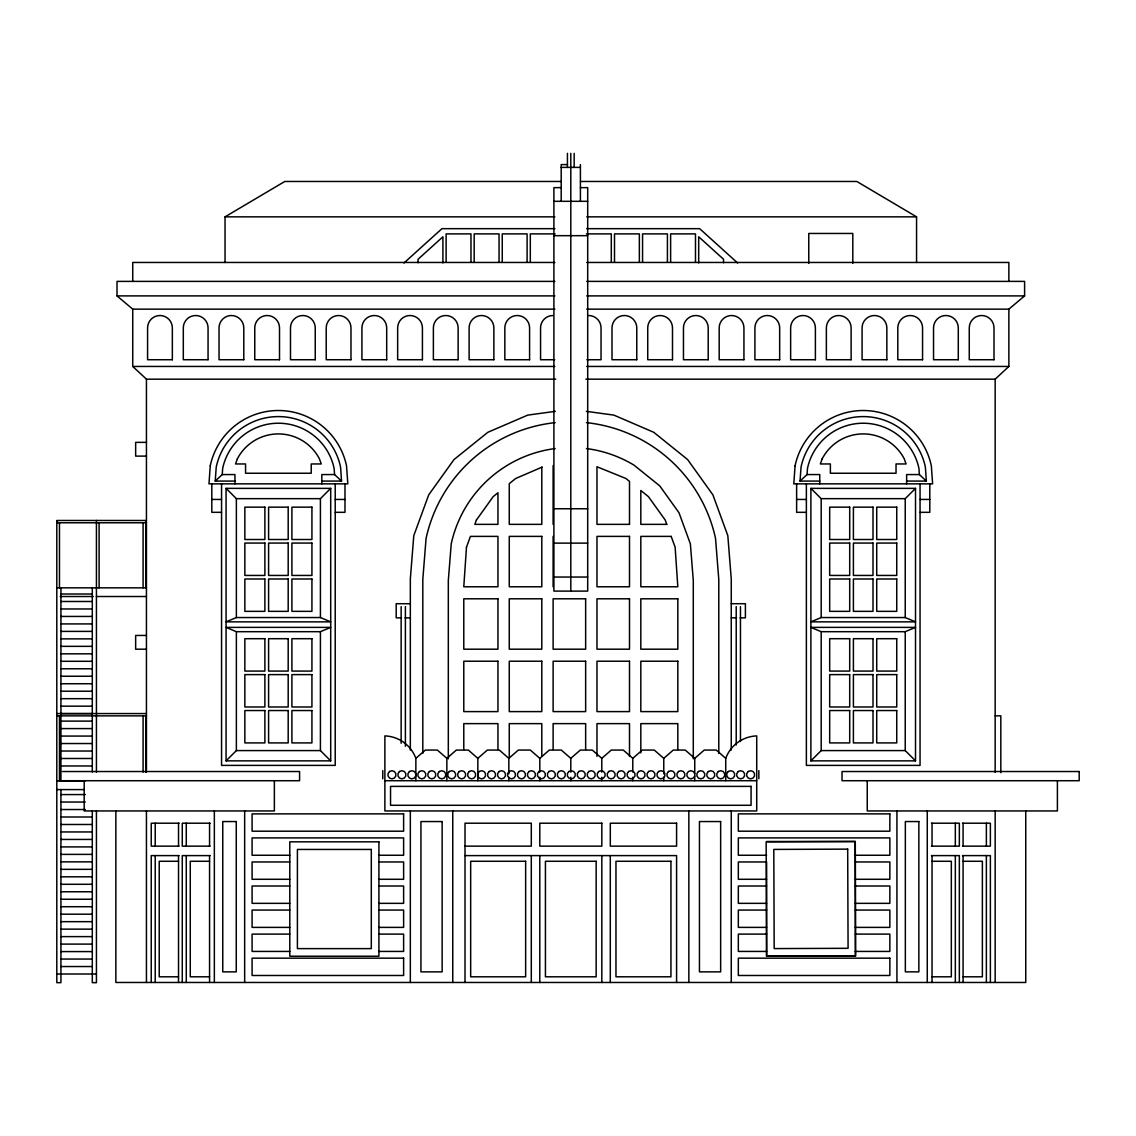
<?xml version="1.0" encoding="UTF-8"?>
<svg xmlns="http://www.w3.org/2000/svg" width="1136" height="1136" viewBox="0 0 1136 1136"><rect width="100%" height="100%" fill="white"/><g stroke="black" fill="none" stroke-linecap="round" stroke-linejoin="round"><path stroke-width="1.5" d="M234.953 481.082L215.229 481.082L216.238 467.052A63.517 63.517 0 0 1 340.559 467.052L341.553 481.082L321.829 481.082M215.229 481.082L222.23 474.564L222.67 468.415A56.956 56.956 0 0 1 334.126 468.415L334.566 474.564L341.553 481.082M819.766 481.082L800.042 481.082L801.05 467.052A63.517 63.517 0 0 1 925.371 467.052L926.365 481.082L906.642 481.082M800.042 481.082L807.043 474.564L807.483 468.415A56.956 56.956 0 0 1 918.939 468.415L919.379 474.564L926.365 481.082M694.707 776.03L693.23 778.075L690.844 778.842L688.444 778.075L686.968 776.03L686.968 773.517L688.444 771.486L690.844 770.719L693.23 771.486L694.707 773.517M320.423 617.544L236.373 617.544L226.078 621.861L330.704 621.861L320.423 617.544L320.423 498.661L330.704 488.366L226.078 488.366L226.078 760.864L330.704 760.864L330.704 488.366M226.078 760.864L236.373 750.584L236.373 631.687L226.078 627.384L330.704 627.384L320.423 631.687L236.373 631.687M905.236 617.544L821.186 617.544L810.891 621.861L915.517 621.861L905.236 617.544L905.236 498.661L915.517 488.366L810.891 488.366L810.891 760.864L915.517 760.864L915.517 488.366M810.891 760.864L821.186 750.584L821.186 631.687L810.891 627.384L915.517 627.384L905.236 631.687L821.186 631.687M585.864 379.168L995.164 379.168L1008.867 366.445L1008.867 309.148L1024.601 295.9L1024.601 281.387L586.758 281.387M403.947 263.012L441.947 228.663L554.908 228.663M415.861 780.716L415.861 758.351L425.361 750.072L437.36 750.072L446.86 758.351L446.86 780.716M446.86 758.351L456.345 750.072L468.344 750.072L477.844 758.351L477.844 780.716M477.844 758.351L487.33 750.072L499.329 750.072L508.829 758.351L508.829 773.843M508.829 758.351L518.328 750.072L530.327 750.072L539.813 758.351L539.813 772.125M539.813 758.351L549.313 750.072L561.312 750.072L570.797 758.351L570.797 772.125M570.797 758.351L580.297 750.072L592.296 750.072L601.782 758.351L601.782 772.125M601.782 758.351L611.282 750.072L623.281 750.072L632.78 758.351L632.78 772.125M632.78 758.351L642.266 750.072L654.265 750.072L663.765 758.351L663.765 773.843M663.765 758.351L673.25 750.072L685.249 750.072L694.749 758.351L694.749 780.716M694.749 758.351L704.249 750.072L716.248 750.072L725.734 758.351L725.734 780.716M225.042 262.501L225.042 216.848L284.781 181.476L561.07 181.476M542.199 467.066L515.687 478.497L509.269 483.666L509.269 524.363L541.801 524.363L541.801 467.237M555.305 411.346L527.757 415.109L487.855 432.291L454.017 459.54L428.712 494.856L413.788 535.667L410.337 578.977L410.337 750.072M567.432 164.592L561.198 164.592L561.198 201.313M561.198 167.39L580.411 167.39M580.539 181.476L856.828 181.476L916.567 216.848L916.567 262.501M561.198 187.639L553.899 187.639L553.899 591.103L587.695 591.103L587.695 187.639L580.411 187.639M553.899 201.313L587.695 201.313M225.042 216.848L554.837 216.848M586.758 216.848L916.567 216.848M586.687 228.663L699.662 228.663L737.647 263.012M555.163 233.888L530.313 233.888L530.313 262.175M586.432 233.888L611.296 233.888L611.296 262.175M553.899 235.677L587.695 235.677M554.851 262.459L132.742 262.459L132.742 281.387M586.758 262.459L1008.867 262.459L1008.867 281.387M554.851 281.387L117.008 281.387L117.008 295.9L132.742 309.148L554.837 309.148M117.008 295.9L554.851 295.9M586.758 295.9L1024.601 295.9M586.758 309.148L1008.867 309.148M554.709 359.729L540.566 359.729L540.566 327.892A12.382 12.382 0 0 1 552.934 315.524M586.9 359.729L601.043 359.729L601.043 327.892A12.382 12.382 0 0 0 588.661 315.524M132.742 309.148L132.742 366.445L554.837 366.445M586.758 366.445L1008.867 366.445M132.742 366.445L146.445 379.168L555.745 379.168M146.445 442.358L135.653 442.358L135.653 456.118L146.445 456.118M222.23 474.564L234.953 474.564L234.953 483.851M334.566 474.564L321.829 474.564L321.829 483.851M807.043 474.564L819.766 474.564L819.766 483.851M919.379 474.564L906.642 474.564L906.642 483.851M226.078 488.366L236.373 498.661L320.423 498.661M810.891 488.366L821.186 498.661L905.236 498.661M211.807 499.442L221.563 499.442M335.219 499.442L344.989 499.442M796.62 499.442L806.375 499.442M920.046 499.442L929.802 499.442M553.899 508.758L587.695 508.758M221.563 512.322L211.807 512.322L211.807 483.851M335.219 512.322L344.989 512.322L344.989 483.851M806.375 512.322L796.62 512.322L796.62 483.851M920.046 512.322L929.802 512.322L929.802 483.851M56.8 522.773L145.763 522.773M553.899 543.122L587.695 543.122M553.899 577.045L587.695 577.045M56.8 587.837L146.445 587.837M60.932 594.014L92.3 594.014M60.251 596.514L93.251 596.514M96.432 596.514L146.445 596.514M60.932 601.484L92.3 601.484M410.337 603.713L396.194 603.713L396.194 617.856L401.505 617.856M731.257 603.713L745.401 603.713L745.401 617.856L740.104 617.856M60.932 608.967L92.3 608.967M60.932 616.436L92.3 616.436M405.041 617.856L410.337 617.856M731.257 617.856L736.568 617.856M60.932 623.92L92.3 623.92M60.932 631.389L92.3 631.389M146.445 635.45L135.653 635.45L135.653 649.196L146.445 649.196M60.932 638.872L92.3 638.872M60.932 646.341L92.3 646.341M60.932 653.825L92.3 653.825M60.932 661.294L92.3 661.294M60.932 668.777L92.3 668.777M60.932 676.247L92.3 676.247M60.932 683.73L92.3 683.73M60.932 691.213L92.3 691.213M60.932 698.683L92.3 698.683M60.932 706.166L92.3 706.166M56.8 713.564L146.445 713.564M60.932 713.635L92.3 713.635M56.8 715.865L146.445 715.865M995.164 715.836L1000.816 715.836L1000.816 772.679M60.932 721.119L92.3 721.119M60.932 728.588L92.3 728.588M60.932 736.071L92.3 736.071M60.932 743.54L92.3 743.54M236.373 750.584L320.423 750.584L330.704 760.864M821.186 750.584L905.236 750.584L915.517 760.864M60.932 751.024L92.3 751.024M60.932 758.493L92.3 758.493M60.932 765.976L92.3 765.976M62.409 771.529L299.577 771.529L299.577 780.716L62.409 780.716M384.877 780.716L756.718 780.716M56.8 780.929L85.143 780.929M56.8 789.591L84.376 789.591M60.932 794.575L85.328 794.575M60.932 802.044L85.328 802.044M60.932 809.528L85.328 809.528M60.932 816.997L92.3 816.997M179.105 823.202L151.23 823.202L151.23 846.15L179.105 846.15M210.146 823.202L182.271 823.202L182.271 846.15L210.146 846.15M931.449 823.202L959.338 823.202L959.338 846.15L931.449 846.15M962.49 823.202L990.379 823.202L990.379 846.15L962.49 846.15M60.932 824.48L92.3 824.48M60.932 831.95L92.3 831.95M60.932 839.433L92.3 839.433M766.601 841.492L855.266 841.492L855.72 955.887L766.601 956.228L766.161 841.833L855.266 841.492L855.266 956.228L766.601 956.228L766.601 861.968L738.329 861.968L738.329 879.292L766.601 879.292M465.007 846.15L531.293 846.15L531.293 823.202L465.007 823.202L465.007 982.47M60.932 846.902L92.3 846.902M60.932 854.386L92.3 854.386M289.794 855.252L252.093 855.252L252.093 837.914L403.621 837.914L403.621 855.252L378.913 855.252M766.601 855.252L738.329 855.252L738.329 837.914L889.857 837.914L889.857 855.252L855.266 855.252M179.105 855.607L151.23 855.607L151.23 982.47M210.146 855.607L182.271 855.607L182.271 982.47M465.007 855.607L676.587 855.607L676.587 982.47M931.449 855.607L959.338 855.607L959.338 982.47M962.49 855.607L990.379 855.607L990.379 982.47M178.522 861.273L159.225 861.273L159.225 976.804L178.522 976.804M209.564 861.273L190.266 861.273L190.266 976.804L209.564 976.804M932.045 861.273L951.329 861.273L951.329 976.804L932.045 976.804M963.087 861.273L982.37 861.273L982.37 976.804L963.087 976.804M60.932 861.855L92.3 861.855M289.794 861.968L252.093 861.968L252.093 879.292L289.794 879.292M378.913 861.968L403.621 861.968L403.621 879.292L378.913 879.292M855.266 861.968L889.857 861.968L889.857 879.292L855.266 879.292M60.932 869.338L92.3 869.338M60.932 876.807L92.3 876.807M60.932 884.291L92.3 884.291M289.794 886.009L252.093 886.009L252.093 903.347L289.794 903.347M378.913 886.009L403.621 886.009L403.621 903.347L378.913 903.347M766.601 886.009L738.329 886.009L738.329 903.347L766.601 903.347M855.266 886.009L889.857 886.009L889.857 903.347L855.266 903.347M60.932 891.76L92.3 891.76M60.932 899.243L92.3 899.243M60.932 906.713L92.3 906.713M289.794 910.064L252.093 910.064L252.093 927.388L289.794 927.388M378.913 910.064L403.621 910.064L403.621 927.388L378.913 927.388M766.601 910.064L738.329 910.064L738.329 927.388L766.601 927.388M855.266 910.064L889.857 910.064L889.857 927.388L855.266 927.388M60.932 914.196L92.3 914.196M60.932 921.665L92.3 921.665M60.932 929.149L92.3 929.149M289.794 934.104L252.093 934.104L252.093 951.428L289.794 951.428M378.913 934.104L403.621 934.104L403.621 951.428L378.913 951.428M766.601 934.104L738.329 934.104L738.329 951.428L766.601 951.428M855.266 934.104L889.857 934.104L889.857 951.428L855.266 951.428M60.932 936.618L92.3 936.618M60.932 944.101L92.3 944.101M60.932 951.585L92.3 951.585M60.932 959.054L92.3 959.054M60.932 966.537L92.3 966.537M56.8 974.006L96.432 974.006M586.304 411.346L613.852 415.109L653.754 432.291L687.592 459.54L712.897 494.856L727.821 535.667L731.257 578.977L731.257 750.072M1057.403 780.716L1057.403 810.948L867.237 810.948L867.237 780.716M1025.751 810.948L1025.751 982.47L115.858 982.47L115.858 810.948M995.164 379.168L995.164 772.338M995.164 810.948L995.164 982.47M986.375 823.202L986.375 846.15M986.375 855.607L986.375 982.47M963.087 823.202L963.087 846.15M963.087 855.607L963.087 982.47M955.333 823.202L955.333 846.15M955.333 855.607L955.333 982.47M932.045 823.202L932.045 846.15M932.045 855.607L932.045 982.47M927.26 810.948L927.26 982.47M920.046 483.851L920.046 765.394L806.375 765.394L806.375 483.851M905.236 631.687L905.236 750.584M896.929 810.948L896.929 982.47M852.809 263.41L852.809 233.462L808.775 233.462L808.775 263.41M821.186 498.661L821.186 617.544M758.848 770.62L758.848 778.756M740.459 606.652L740.459 741.481M736.213 606.652L736.213 745.031M731.257 810.948L731.257 982.47M723.547 262.757L723.547 259.264L698.697 236.785L698.697 262.927M718.79 753.338L718.79 579.474L715.524 538.35A148.134 148.134 0 0 0 586.46 422.649M695.488 262.175L695.488 233.888L670.623 233.888L670.623 262.175M693.287 758.848L693.287 580.482L690.376 543.846L679.001 512.762L659.732 485.867L633.973 465.121A122.39 122.39 0 0 0 586.474 448.564M688.842 810.948L688.842 982.47M677.823 749.49L677.823 723.632L640.818 723.632L640.818 752.927M667.414 262.175L667.414 233.888L642.564 233.888L642.564 262.175M663.765 777.28L663.765 780.716M639.355 262.175L639.355 233.888L614.505 233.888L614.505 262.175M632.78 777.28L632.78 780.716M629.5 756.377L629.5 723.632L596.968 723.632L596.968 756.377M610.302 855.607L610.302 982.47M601.782 777.28L601.782 780.716M601.824 855.607L601.824 982.47M585.651 749.49L585.651 723.632L553.118 723.632L553.118 749.49M580.411 164.592L580.411 201.313M574.163 153.332L574.163 167.39M570.797 153.332L570.797 591.103M570.797 777.28L570.797 780.716M567.432 153.332L567.432 167.39M553.118 465.59L553.118 524.363M553.118 536.391L553.118 586.772M541.801 756.377L541.801 723.632L509.269 723.632L509.269 758.095M539.813 777.28L539.813 780.716M539.785 855.607L539.785 982.47M531.293 855.607L531.293 982.47M527.104 262.175L527.104 233.888L502.254 233.888L502.254 262.175M508.829 777.28L508.829 780.716M499.045 262.175L499.045 233.888L474.181 233.888L474.181 262.175M497.951 749.49L497.951 723.632L463.786 723.632L463.786 749.49M470.971 262.175L470.971 233.888L446.121 233.888L446.121 262.175M452.753 810.948L452.753 982.47M448.322 758.848L448.322 580.482L451.233 543.846A122.39 122.39 0 0 1 555.135 448.564M442.912 262.927L442.912 236.785L418.062 259.264L418.062 262.757M422.805 753.338L422.805 579.474L426.085 538.35A148.134 148.134 0 0 1 555.135 422.649M410.337 810.948L410.337 982.47M405.396 606.652L405.396 746.267M401.15 606.652L401.15 743.256M382.761 770.62L382.761 778.756M335.219 483.851L335.219 765.394L221.563 765.394L221.563 483.851M320.423 631.687L320.423 750.584M274.372 780.716L274.372 810.948L84.192 810.948L84.192 780.716M244.666 810.948L244.666 982.47M236.373 498.661L236.373 617.544M214.349 810.948L214.349 982.47M209.564 823.202L209.564 846.15M209.564 855.607L209.564 982.47M186.276 823.202L186.276 846.15M186.276 855.607L186.276 982.47M178.522 823.202L178.522 846.15M178.522 855.607L178.522 982.47M155.22 823.202L155.22 846.15M155.22 855.607L155.22 982.47M146.445 379.168L146.445 772.139M146.445 810.948L146.445 982.47M145.763 587.837L145.763 520.473L57.482 520.473L57.482 522.773M145.763 715.865L145.763 772.139M143.093 522.773L143.093 587.837M143.093 715.865L143.093 772.139M99.102 522.773L99.102 587.837M96.432 520.473L96.432 772.139M96.432 810.848L96.432 982.668L92.3 982.668L92.3 810.848M92.3 587.837L92.3 772.068M60.932 587.837L60.932 780.929M60.932 789.591L60.932 982.668L56.8 982.668L56.8 520.473M59.47 522.773L59.47 587.837M59.47 715.865L59.47 780.929M725.734 758.351A34.293 34.293 0 0 1 756.718 735.901L756.718 810.948L384.877 810.948L384.877 735.901A34.293 34.293 0 0 1 415.861 758.351M210.259 465.803L208.967 483.851L347.815 483.851L346.523 465.803A69.623 69.623 0 0 0 210.259 465.803M795.072 465.803L793.794 483.851L932.628 483.851L931.335 465.803A69.623 69.623 0 0 0 795.072 465.803M466.484 547.169L463.786 586.772L497.951 586.772L497.951 536.391L470.432 536.391L466.484 547.169M237.381 458.788L235.535 463.957L245.561 463.957L245.561 473.243L311.221 473.243L311.221 463.957L321.261 463.957L319.401 458.788A46.249 46.249 0 0 0 237.381 458.788M822.194 458.788L820.348 463.957L830.373 463.957L830.373 473.243L896.034 473.243L896.034 463.957L906.074 463.957L904.228 458.788A46.249 46.249 0 0 0 822.194 458.788M476.396 520.061L474.82 524.363L497.951 524.363L497.951 492.768L493.209 496.602L476.396 520.061M389.549 771.486L388.072 773.517L388.072 776.03L389.549 778.075L391.934 778.842L394.32 778.075L395.797 776.03L395.797 773.517L394.32 771.486L391.934 770.719L389.549 771.486M399.503 771.486L398.026 773.517L398.026 776.03L399.503 778.075L401.903 778.842L404.288 778.075L405.765 776.03L405.765 773.517L404.288 771.486L401.903 770.719L399.503 771.486M409.471 771.486L407.994 773.517L407.994 776.03L409.471 778.075L411.857 778.842L414.257 778.075L415.733 776.03L415.733 773.517L414.257 771.486L411.857 770.719L409.471 771.486M419.44 771.486L417.963 773.517L417.963 776.03L419.44 778.075L421.825 778.842L424.211 778.075L425.688 776.03L425.688 773.517L424.211 771.486L421.825 770.719L419.44 771.486M429.394 771.486L427.917 773.517L427.917 776.03L429.394 778.075L431.794 778.842L434.179 778.075L435.656 776.03L435.656 773.517L434.179 771.486L431.794 770.719L429.394 771.486M439.362 771.486L437.885 773.517L437.885 776.03L439.362 778.075L441.748 778.842L444.148 778.075L445.624 776.03L445.624 773.517L444.148 771.486L441.748 770.719L439.362 771.486M449.331 771.486L447.854 773.517L447.854 776.03L449.331 778.075L451.716 778.842L454.102 778.075L455.579 776.03L455.579 773.517L454.102 771.486L451.716 770.719L449.331 771.486M459.285 771.486L457.808 773.517L457.808 776.03L459.285 778.075L461.685 778.842L464.07 778.075L465.547 776.03L465.547 773.517L464.07 771.486L461.685 770.719L459.285 771.486M469.253 771.486L467.776 773.517L467.776 776.03L469.253 778.075L471.639 778.842L474.039 778.075L475.515 776.03L475.515 773.517L474.039 771.486L471.639 770.719L469.253 771.486M479.222 771.486L477.745 773.517L477.745 776.03L479.222 778.075L481.607 778.842L483.993 778.075L485.47 776.03L485.47 773.517L483.993 771.486L481.607 770.719L479.222 771.486M489.176 771.486L487.699 773.517L487.699 776.03L489.176 778.075L491.576 778.842L493.961 778.075L495.438 776.03L495.438 773.517L493.961 771.486L491.576 770.719L489.176 771.486M499.144 771.486L497.667 773.517L497.667 776.03L499.144 778.075L501.53 778.842L503.93 778.075L505.406 776.03L505.406 773.517L503.93 771.486L501.53 770.719L499.144 771.486M509.113 771.486L507.636 773.517L507.636 776.03L509.113 778.075L511.498 778.842L513.884 778.075L515.361 776.03L515.361 773.517L513.884 771.486L511.498 770.719L509.113 771.486M519.067 771.486L517.59 773.517L517.59 776.03L519.067 778.075L521.467 778.842L523.852 778.075L525.329 776.03L525.329 773.517L523.852 771.486L521.467 770.719L519.067 771.486M529.035 771.486L527.558 773.517L527.558 776.03L529.035 778.075L531.421 778.842L533.821 778.075L535.297 776.03L535.297 773.517L533.821 771.486L531.421 770.719L529.035 771.486M539.004 771.486L537.527 773.517L537.527 776.03L539.004 778.075L541.389 778.842L543.775 778.075L545.252 776.03L545.252 773.517L543.775 771.486L541.389 770.719L539.004 771.486M548.958 771.486L547.481 773.517L547.481 776.03L548.958 778.075L551.358 778.842L553.743 778.075L555.22 776.03L555.22 773.517L553.743 771.486L551.358 770.719L548.958 771.486M558.926 771.486L557.449 773.517L557.449 776.03L558.926 778.075L561.312 778.842L563.712 778.075L565.188 776.03L565.188 773.517L563.712 771.486L561.312 770.719L558.926 771.486M568.895 771.486L567.404 773.517L567.404 776.03L568.895 778.075L571.28 778.842L573.666 778.075L575.143 776.03L575.143 773.517L573.666 771.486L571.28 770.719L568.895 771.486M578.849 771.486L577.372 773.517L577.372 776.03L578.849 778.075L581.249 778.842L583.634 778.075L585.111 776.03L585.111 773.517L583.634 771.486L581.249 770.719L578.849 771.486M588.817 771.486L587.34 773.517L587.34 776.03L588.817 778.075L591.203 778.842L593.603 778.075L595.079 776.03L595.079 773.517L593.603 771.486L591.203 770.719L588.817 771.486M598.786 771.486L597.295 773.517L597.295 776.03L598.786 778.075L601.171 778.842L603.557 778.075L605.034 776.03L605.034 773.517L603.557 771.486L601.171 770.719L598.786 771.486M608.74 771.486L607.263 773.517L607.263 776.03L608.74 778.075L611.125 778.842L613.525 778.075L615.002 776.03L615.002 773.517L613.525 771.486L611.125 770.719L608.74 771.486M618.708 771.486L617.231 773.517L617.231 776.03L618.708 778.075L621.094 778.842L623.479 778.075L624.97 776.03L624.97 773.517L623.479 771.486L621.094 770.719L618.708 771.486M628.662 771.486L627.186 773.517L627.186 776.03L628.662 778.075L631.062 778.842L633.448 778.075L634.925 776.03L634.925 773.517L633.448 771.486L631.062 770.719L628.662 771.486M638.631 771.486L637.154 773.517L637.154 776.03L638.631 778.075L641.016 778.842L643.416 778.075L644.893 776.03L644.893 773.517L643.416 771.486L641.016 770.719L638.631 771.486M648.599 771.486L647.122 773.517L647.122 776.03L648.599 778.075L650.985 778.842L653.37 778.075L654.847 776.03L654.847 773.517L653.37 771.486L650.985 770.719L648.599 771.486M658.553 771.486L657.077 773.517L657.077 776.03L658.553 778.075L660.953 778.842L663.339 778.075L664.816 776.03L664.816 773.517L663.339 771.486L660.953 770.719L658.553 771.486M668.522 771.486L667.045 773.517L667.045 776.03L668.522 778.075L670.907 778.842L673.307 778.075L674.784 776.03L674.784 773.517L673.307 771.486L670.907 770.719L668.522 771.486M678.49 771.486L677.013 773.517L677.013 776.03L678.49 778.075L680.876 778.842L683.261 778.075L684.738 776.03L684.738 773.517L683.261 771.486L680.876 770.719L678.49 771.486M698.413 771.486L696.936 773.517L696.936 776.03L698.413 778.075L700.798 778.842L703.198 778.075L704.675 776.03L704.675 773.517L703.198 771.486L700.798 770.719L698.413 771.486M708.381 771.486L706.904 773.517L706.904 776.03L708.381 778.075L710.767 778.842L713.152 778.075L714.629 776.03L714.629 773.517L713.152 771.486L710.767 770.719L708.381 771.486M718.335 771.486L716.859 773.517L716.859 776.03L718.335 778.075L720.735 778.842L723.121 778.075L724.598 776.03L724.598 773.517L723.121 771.486L720.735 770.719L718.335 771.486M728.304 771.486L726.827 773.517L726.827 776.03L728.304 778.075L730.689 778.842L733.089 778.075L734.566 776.03L734.566 773.517L733.089 771.486L730.689 770.719L728.304 771.486M738.272 771.486L736.795 773.517L736.795 776.03L738.272 778.075L740.658 778.842L743.043 778.075L744.52 776.03L744.52 773.517L743.043 771.486L740.658 770.719L738.272 771.486M748.226 771.486L746.75 773.517L746.75 776.03L748.226 778.075L750.626 778.842L753.012 778.075L754.489 776.03L754.489 773.517L753.012 771.486L750.626 770.719L748.226 771.486M847.683 849.132L773.801 849.416L774.184 948.588L848.081 948.304L847.683 849.132M172.345 359.729L147.581 359.729L147.581 327.892A12.382 12.382 0 0 1 159.963 315.524A12.382 12.382 0 0 1 172.345 327.892L172.345 359.729M208.058 359.729L183.308 359.729L183.308 327.892A12.382 12.382 0 0 1 195.69 315.524A12.382 12.382 0 0 1 208.058 327.892L208.058 359.729M243.786 359.729L219.035 359.729L219.035 327.892A12.382 12.382 0 0 1 231.417 315.524A12.382 12.382 0 0 1 243.786 327.892L243.786 359.729M279.513 359.729L254.762 359.729L254.762 327.892A12.382 12.382 0 0 1 267.145 315.524A12.382 12.382 0 0 1 279.513 327.892L279.513 359.729M315.24 359.729L290.489 359.729L290.489 327.892A12.382 12.382 0 0 1 302.858 315.524A12.382 12.382 0 0 1 315.24 327.892L315.24 359.729M350.967 359.729L326.217 359.729L326.217 327.892A12.382 12.382 0 0 1 338.585 315.524A12.382 12.382 0 0 1 350.967 327.892L350.967 359.729M386.694 359.729L361.93 359.729L361.93 327.892A12.382 12.382 0 0 1 374.312 315.524A12.382 12.382 0 0 1 386.694 327.892L386.694 359.729M422.422 359.729L397.657 359.729L397.657 327.892A12.382 12.382 0 0 1 410.039 315.524A12.382 12.382 0 0 1 422.422 327.892L422.422 359.729M458.135 359.729L433.384 359.729L433.384 327.892A12.382 12.382 0 0 1 445.766 315.524A12.382 12.382 0 0 1 458.135 327.892L458.135 359.729M493.862 359.729L469.111 359.729L469.111 327.892A12.382 12.382 0 0 1 481.494 315.524A12.382 12.382 0 0 1 493.862 327.892L493.862 359.729M529.589 359.729L504.838 359.729L504.838 327.892A12.382 12.382 0 0 1 517.221 315.524A12.382 12.382 0 0 1 529.589 327.892L529.589 359.729M636.771 359.729L612.006 359.729L612.006 327.892A12.382 12.382 0 0 1 624.388 315.524A12.382 12.382 0 0 1 636.771 327.892L636.771 359.729M672.498 359.729L647.733 359.729L647.733 327.892A12.382 12.382 0 0 1 660.115 315.524A12.382 12.382 0 0 1 672.498 327.892L672.498 359.729M708.211 359.729L683.46 359.729L683.46 327.892A12.382 12.382 0 0 1 695.843 315.524A12.382 12.382 0 0 1 708.211 327.892L708.211 359.729M743.938 359.729L719.187 359.729L719.187 327.892A12.382 12.382 0 0 1 731.57 315.524A12.382 12.382 0 0 1 743.938 327.892L743.938 359.729M779.665 359.729L754.915 359.729L754.915 327.892A12.382 12.382 0 0 1 767.283 315.524A12.382 12.382 0 0 1 779.665 327.892L779.665 359.729M815.392 359.729L790.642 359.729L790.642 327.892A12.382 12.382 0 0 1 803.01 315.524A12.382 12.382 0 0 1 815.392 327.892L815.392 359.729M851.12 359.729L826.369 359.729L826.369 327.892A12.382 12.382 0 0 1 838.737 315.524A12.382 12.382 0 0 1 851.12 327.892L851.12 359.729M886.847 359.729L862.082 359.729L862.082 327.892A12.382 12.382 0 0 1 874.464 315.524A12.382 12.382 0 0 1 886.847 327.892L886.847 359.729M922.56 359.729L897.809 359.729L897.809 327.892A12.382 12.382 0 0 1 910.192 315.524A12.382 12.382 0 0 1 922.56 327.892L922.56 359.729M958.287 359.729L933.536 359.729L933.536 327.892A12.382 12.382 0 0 1 945.919 315.524A12.382 12.382 0 0 1 958.287 327.892L958.287 359.729M994.014 359.729L969.264 359.729L969.264 327.892A12.382 12.382 0 0 1 981.646 315.524A12.382 12.382 0 0 1 994.014 327.892L994.014 359.729M264.887 507.153L244.851 507.153L244.851 539.515L264.887 539.515L264.887 507.153M288.189 507.153L268.593 507.153L268.593 539.515L288.189 539.515L288.189 507.153M311.931 507.153L291.909 507.153L291.909 539.515L311.931 539.515L311.931 507.153M849.7 507.153L829.678 507.153L829.678 539.515L849.7 539.515L849.7 507.153M873.002 507.153L853.406 507.153L853.406 539.515L873.002 539.515L873.002 507.153M896.744 507.153L876.722 507.153L876.722 539.515L896.744 539.515L896.744 507.153M629.5 524.363L596.968 524.363L596.968 466.74L625.908 478.497L629.5 481.38L629.5 524.363M666.775 524.363L640.818 524.363L640.818 490.496L648.4 496.602L665.213 520.061L666.775 524.363M541.801 536.391L509.269 536.391L509.269 586.772L541.801 586.772L541.801 536.391M629.5 536.391L596.968 536.391L596.968 586.772L629.5 586.772L629.5 536.391M671.177 536.391L640.818 536.391L640.818 586.772L677.823 586.772L675.125 547.169L671.177 536.391M264.887 543.065L244.851 543.065L244.851 575.441L264.887 575.441L264.887 543.065M288.189 543.065L268.593 543.065L268.593 575.441L288.189 575.441L288.189 543.065M311.931 543.065L291.909 543.065L291.909 575.441L311.931 575.441L311.931 543.065M849.7 543.065L829.678 543.065L829.678 575.441L849.7 575.441L849.7 543.065M873.002 543.065L853.406 543.065L853.406 575.441L873.002 575.441L873.002 543.065M896.744 543.065L876.722 543.065L876.722 575.441L896.744 575.441L896.744 543.065M264.887 578.991L244.851 578.991L244.851 611.353L264.887 611.353L264.887 578.991M288.189 578.991L268.593 578.991L268.593 611.353L288.189 611.353L288.189 578.991M311.931 578.991L291.909 578.991L291.909 611.353L311.931 611.353L311.931 578.991M849.7 578.991L829.678 578.991L829.678 611.353L849.7 611.353L849.7 578.991M873.002 578.991L853.406 578.991L853.406 611.353L873.002 611.353L873.002 578.991M896.744 578.991L876.722 578.991L876.722 611.353L896.744 611.353L896.744 578.991M497.951 598.8L463.786 598.8L463.786 649.196L497.951 649.196L497.951 598.8M541.801 598.8L509.269 598.8L509.269 649.196L541.801 649.196L541.801 598.8M585.651 598.8L553.118 598.8L553.118 649.196L585.651 649.196L585.651 598.8M629.5 598.8L596.968 598.8L596.968 649.196L629.5 649.196L629.5 598.8M677.823 598.8L640.818 598.8L640.818 649.196L677.823 649.196L677.823 598.8M264.887 638.702L244.851 638.702L244.851 671.078L264.887 671.078L264.887 638.702M288.189 638.702L268.593 638.702L268.593 671.078L288.189 671.078L288.189 638.702M311.931 638.702L291.909 638.702L291.909 671.078L311.931 671.078L311.931 638.702M849.7 638.702L829.678 638.702L829.678 671.078L849.7 671.078L849.7 638.702M873.002 638.702L853.406 638.702L853.406 671.078L873.002 671.078L873.002 638.702M896.744 638.702L876.722 638.702L876.722 671.078L896.744 671.078L896.744 638.702M497.951 661.223L463.786 661.223L463.786 711.605L497.951 711.605L497.951 661.223M541.801 661.223L509.269 661.223L509.269 711.605L541.801 711.605L541.801 661.223M585.651 661.223L553.118 661.223L553.118 711.605L585.651 711.605L585.651 661.223M629.5 661.223L596.968 661.223L596.968 711.605L629.5 711.605L629.5 661.223M677.823 661.223L640.818 661.223L640.818 711.605L677.823 711.605L677.823 661.223M264.887 674.614L244.851 674.614L244.851 706.99L264.887 706.99L264.887 674.614M288.189 674.614L268.593 674.614L268.593 706.99L288.189 706.99L288.189 674.614M311.931 674.614L291.909 674.614L291.909 706.99L311.931 706.99L311.931 674.614M849.7 674.614L829.678 674.614L829.678 706.99L849.7 706.99L849.7 674.614M873.002 674.614L853.406 674.614L853.406 706.99L873.002 706.99L873.002 674.614M896.744 674.614L876.722 674.614L876.722 706.99L896.744 706.99L896.744 674.614M264.887 710.54L244.851 710.54L244.851 742.916L264.887 742.916L264.887 710.54M288.189 710.54L268.593 710.54L268.593 742.916L288.189 742.916L288.189 710.54M311.931 710.54L291.909 710.54L291.909 742.916L311.931 742.916L311.931 710.54M849.7 710.54L829.678 710.54L829.678 742.916L849.7 742.916L849.7 710.54M873.002 710.54L853.406 710.54L853.406 742.916L873.002 742.916L873.002 710.54M896.744 710.54L876.722 710.54L876.722 742.916L896.744 742.916L896.744 710.54M1079.2 771.529L842.032 771.529L842.032 780.716L1079.2 780.716L1079.2 771.529M751.066 786.382L390.543 786.382L390.543 805.282L751.066 805.282L751.066 786.382M403.621 813.873L252.093 813.873L252.093 831.197L403.621 831.197L403.621 813.873M889.857 813.873L738.329 813.873L738.329 831.197L889.857 831.197L889.857 813.873M236.26 821.555L222.755 821.555L222.755 971.862L236.26 971.862L236.26 821.555M442.145 821.555L420.945 821.555L420.945 971.862L442.145 971.862L442.145 821.555M720.65 821.555L699.449 821.555L699.449 971.862L720.65 971.862L720.65 821.555M918.854 821.555L905.349 821.555L905.349 971.862L918.854 971.862L918.854 821.555M601.824 823.202L539.785 823.202L539.785 846.15L601.824 846.15L601.824 823.202M676.587 823.202L610.302 823.202L610.302 846.15L676.587 846.15L676.587 823.202M378.913 841.833L289.794 841.833L289.794 956.228L378.913 956.228L378.913 841.833M371.302 849.444L297.405 849.444L297.405 948.617L371.302 948.617L371.302 849.444M525.641 861.273L470.673 861.273L470.673 976.804L525.641 976.804L525.641 861.273M596.159 861.273L545.436 861.273L545.436 976.804L596.159 976.804L596.159 861.273M670.936 861.273L615.968 861.273L615.968 976.804L670.936 976.804L670.936 861.273M403.621 958.159L252.093 958.159L252.093 975.483L403.621 975.483L403.621 958.159M889.857 958.159L738.329 958.159L738.329 975.483L889.857 975.483L889.857 958.159"/></g></svg>
